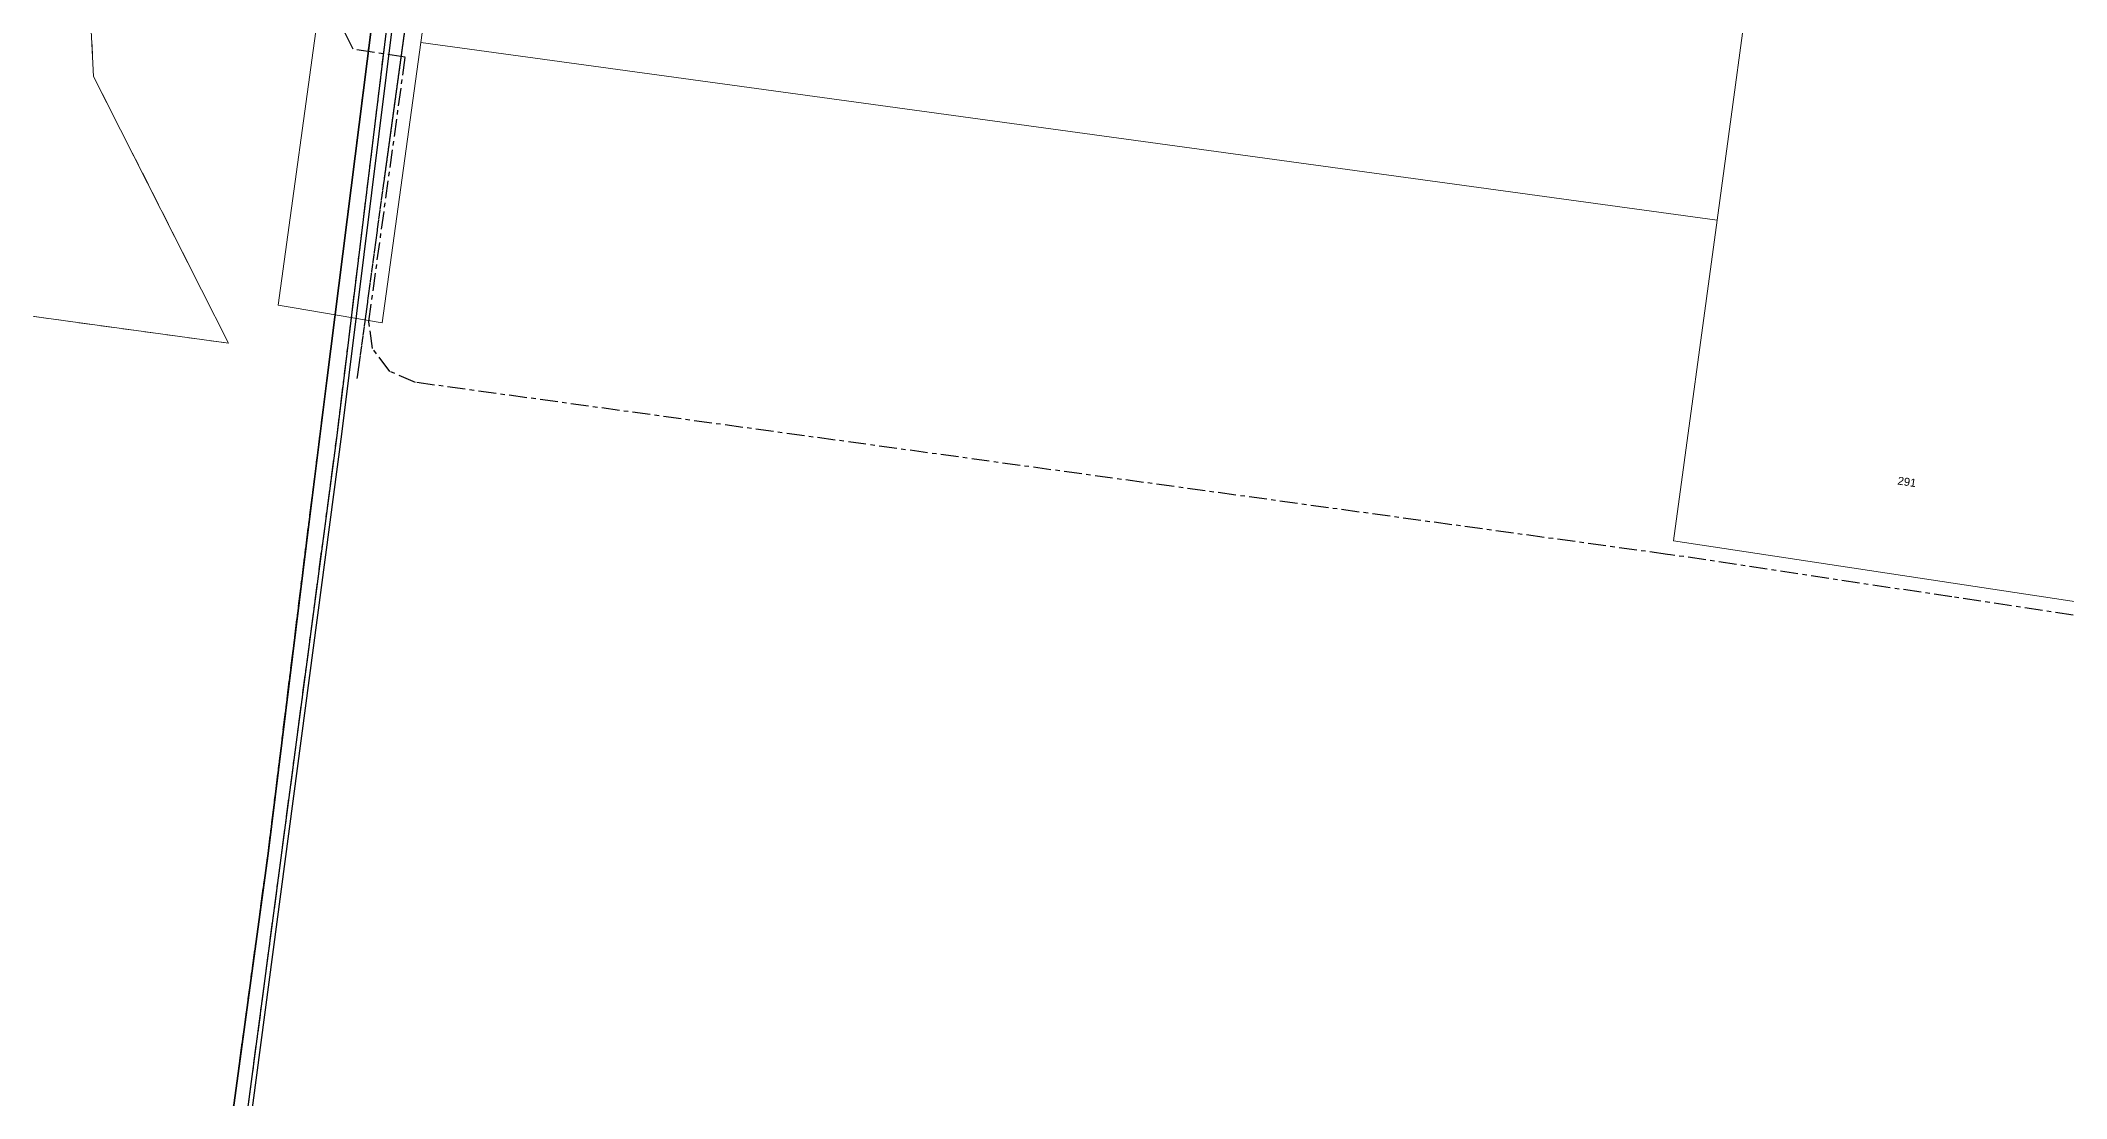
# Model space of a CAD drawing. Header units: metres. Extents: x 301012 to 305396, y 6240778 to 6244350.
# Drawn here: x 302844.1 to 303299.8, y 6242043.1 to 6242281.1 of the extents above; entities that cross this region are included whole.
import ezdxf

# ---------------------------------------------------------------- set-up
doc = ezdxf.new("R2010")
doc.units = ezdxf.units.M
for name, pattern in [('Cable Exist OH', [1, 1, 0]), ('Cable Exist UG', [7, 4, -1, 1, -1]), ('Dash', [5, 3, -2]), ('DASHED', [19.05, 12.7, -6.35])]:
    doc.linetypes.add(name, pattern=pattern)
for name, color, linetype, lineweight in [('Cadastre Easements_SP_EXT', 58, 'DASHED', 15), ('Cadastre Land Parcels_SP_EXT', 118, 'Continuous', 15), ('Cadastre Roads_SP_EXT', 218, 'Continuous', 15), ('Mains_HV_EXT', 13, 'Continuous', 25), ('Mains_LV_EXT', 163, 'Continuous', 25), ('Mains_TR_EXT', 211, 'Continuous', 25)]:
    doc.layers.add(name, color=color, linetype=linetype, lineweight=lineweight)
doc.styles.get("Standard").update_dxf_attribs({"font": 'arial.ttf'})
doc.linetypes.add('Cable E UG', pattern='A,5,-0.1,["E",Standard,S=1.5,R=0,X=0,Y=-0.75],-1.45', length=6.55)
doc.linetypes.add('Cable P UG', pattern='A,5,-0.1,["P",Standard,S=1.5,R=0,X=0,Y=-0.75],-1.45', length=6.55)

msp = doc.modelspace()

# ---------------------------------------------------------------- linework, layer by layer
at = {"layer": 'Cadastre Easements_SP_EXT', "linetype": 'Dash'}
msp.add_lwpolyline([(302856.02, 6242273.04), (302854.72, 6242298.11), (302848.33, 6242421.41), (302837.74, 6242626.06), (302776.25, 6242634.49), (302786.82, 6242429.86), (302787.08, 6242424.82), (302795.5, 6242260.79), (302813.05, 6242223.08), (302886.4, 6242213.01), (302856.02, 6242273.04)], close=True, dxfattribs=at)
at = {"layer": 'Cadastre Land Parcels_SP_EXT', "linetype": 'Continuous'}
for points in [[(303601.4, 6242573.31), (303272.99, 6242622.71), (303268.35, 6242588.28), (303268.3, 6242588.07), (303265.66, 6242568.44), (303253.58, 6242478.89), (303246.14, 6242423.8), (303230.49, 6242308.84), (303221.21, 6242240.7), (303211.39, 6242168.53), (303302.11, 6242154.81), (303353.87, 6242498.56), (303411.64, 6242489.86), (303469.41, 6242481.17), (303527.19, 6242472.47), (303584.96, 6242463.78), (303601.4, 6242573.31)], [(302917.54, 6242340.65), (302927.14, 6242410.6), (302848.33, 6242421.41), (302786.82, 6242429.86), (302727.69, 6242437.97), (302700.32, 6242238.55), (302813.05, 6242223.08), (302886.4, 6242213.01), (302856.02, 6242273.04), (302854.72, 6242298.11), (302907.09, 6242290.95), (302917.54, 6242340.65)], [(303230.49, 6242308.84), (302938.93, 6242348.8), (302929.6, 6242280.68), (303221.21, 6242240.7), (303230.49, 6242308.84)]]:
    msp.add_lwpolyline(points, close=True, dxfattribs=at)
at = {"layer": 'Cadastre Roads_SP_EXT', "linetype": 'Continuous'}
msp.add_lwpolyline([(302938.93, 6242348.8), (302959.93, 6242502.16), (302962.19, 6242518.79), (302972.85, 6242596.47), (302954.49, 6242610.04), (302927.14, 6242410.6), (302917.54, 6242340.65), (302910.66, 6242290.46), (302907.09, 6242290.95), (302897.56, 6242221.57), (302901.11, 6242220.95), (302920.95, 6242217.58), (302929.6, 6242280.68), (302938.93, 6242348.8)], close=True, dxfattribs=at)
at = {"layer": 'Mains_HV_EXT', "linetype": 'Cable E UG'}
for points in [[(302871.45, 6241923.42), (302895.27, 6242098.26), (302903.8, 6242167.42), (302908.51, 6242204.6), (302925.72, 6242341.26), (302932.12, 6242350.5), (302965.98, 6242607.36), (303012.05, 6242936.77)], [(302472.37, 6240875.63), (302468.57, 6240871.86), (302468.57, 6240871.86), (302458.9, 6240828.64), (302464.28, 6240819.12), (302625.69, 6240779.23), (302640.63, 6240778.64), (302644.91, 6240786.57), (302665.44, 6240876.08), (302755.09, 6241257.44), (302767.94, 6241273.52), (302798.71, 6241413.89), (302800.72, 6241423.05), (302800.72, 6241423.05), (302811.41, 6241471.83), (302873.71, 6241912.28), (302875.22, 6241923.7), (302875.22, 6241923.7), (302910.78, 6242192.24), (302927.48, 6242328.91)]]:
    msp.add_lwpolyline(points, dxfattribs=at)
at = {"layer": 'Mains_HV_EXT', "linetype": 'Cable P UG'}
for points in [[(303008.05, 6242908.21), (302965.98, 6242607.36), (302932.12, 6242350.5), (302925.72, 6242341.26), (302908.51, 6242204.6), (302903.8, 6242167.42), (302895.27, 6242098.26), (302870.02, 6241912.97)], [(302472.24, 6240876.63), (302467.87, 6240872.29), (302458.15, 6240827.99), (302463.53, 6240818.48), (302625.95, 6240778.16), (302641.22, 6240777.68), (302645.61, 6240785.77), (302666.35, 6240876.19), (302755.84, 6241256.86), (302768.89, 6241273.32), (302799.76, 6241414.23), (302801.67, 6241422.93), (302801.67, 6241422.93), (302812.47, 6241472.17), (302874.76, 6241912.62), (302876.41, 6241925.06), (302876.41, 6241925.06), (302911.83, 6242192.58), (302928.63, 6242327.79), (302932.12, 6242328.67)]]:
    msp.add_lwpolyline(points, dxfattribs=at)
at = {"layer": 'Mains_HV_EXT', "linetype": 'Cable Exist OH'}
msp.add_lwpolyline([(302995.29, 6242790.33), (302975.79, 6242648), (302968.53, 6242594.64), (302946.4, 6242425.52), (302936.76, 6242354.49), (302927.04, 6242291.43), (302921.29, 6242249.31)], dxfattribs=at)
at = {"layer": 'Mains_HV_EXT', "linetype": 'Cable Exist UG'}
msp.add_lwpolyline([(303301.34, 6242151.87), (303274.04, 6242155.95), (303210.76, 6242165.45), (303210.08, 6242165.53), (303210.08, 6242165.53), (302928.4, 6242204.21), (302922.66, 6242206.66), (302922.66, 6242206.66), (302918.72, 6242211.85), (302917.93, 6242217.88), (302917.93, 6242217.88), (302926.14, 6242277.37), (302914.38, 6242279.14), (302912.63, 6242282.76), (302912.63, 6242282.76), (302913.63, 6242290.06), (302930.13, 6242410.2), (302957.47, 6242609.64), (302961.29, 6242637.16), (302961.29, 6242637.16), (302970.59, 6242705.16), (302975.55, 6242741.4), (302979.71, 6242771.64)], dxfattribs=at)
at = {"layer": 'Mains_LV_EXT', "linetype": 'Cable Exist OH'}
msp.add_lwpolyline([(302932.74, 6242333.1), (302926.44, 6242286.99), (302921.32, 6242249.51), (302915.25, 6242205.11)], dxfattribs=at)
at = {"layer": 'Mains_TR_EXT', "linetype": 'Cable Exist UG'}
for points in [[(302870.02, 6241912.97), (302895.27, 6242098.26), (302903.8, 6242167.42), (302908.51, 6242204.6), (302925.72, 6242341.26), (302932.12, 6242350.5), (302965.98, 6242607.36), (303012.05, 6242936.77)], [(302873.71, 6241912.28), (302910.78, 6242192.24), (302927.48, 6242328.91)]]:
    msp.add_lwpolyline(points, dxfattribs=at)

# ---------------------------------------------------------------- texts
at = {"layer": 'Cadastre Land Parcels_SP_EXT'}
msp.add_text('291', height=1.8, rotation=351.4694, dxfattribs=at).set_placement((303261.74, 6242181.26))

doc.saveas('drawing.dxf')
